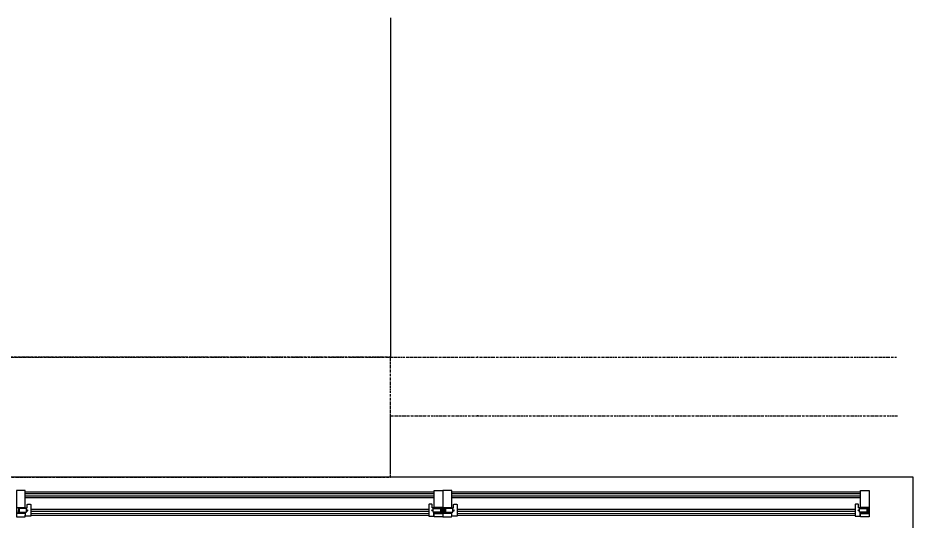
# Model space of a CAD drawing. Header units: inches. Extents: x 19839 to 37459, y -6108 to 838.
# Drawn here: x 37017.3 to 37323.6, y -973.1 to -801.1 of the extents above; entities that cross this region are included whole.
import ezdxf

# ---------------------------------------------------------------- set-up
doc = ezdxf.new("R2010")
doc.units = ezdxf.units.IN
doc.header["$MEASUREMENT"] = 0
doc.linetypes.add('DIVIDE2', pattern=[15.875, 6.35, -3.175, 0, -3.175, 0, -3.175])
for name, color, linetype in [('01_Existing Wall Hatch', 251, 'Continuous'), ('ALUMINIUM-ATA', 152, 'Continuous'), ('AVM-CEVRE-EGIM0.15', 11, 'Continuous'), ('AVM-CEVRE-GOR-KALDIRIM0.3', 112, 'DIVIDE2'), ('AVM-CEVRE-GOR-PARAPET0.3', 163, 'Continuous'), ('AVM100_02_KAPEN-CAM-GORUNUS', 253, 'Continuous'), ('ELE-5-ATA', 57, 'Continuous'), ('GLASS-ATA', 140, 'Continuous')]:
    doc.layers.add(name, color=color, linetype=linetype)

# ---------------------------------------------------------------- blocks, each defined once
blk = doc.blocks.new('zemin 2')
at = {"layer": 'AVM-CEVRE-EGIM0.15', "color": 0, "linetype": 'Continuous'}
blk.add_line((22990.89, 4729.75, 0), (22990.89, 4613.75), dxfattribs=at)
at = {"layer": 'AVM-CEVRE-GOR-KALDIRIM0.3', "color": 0, "ltscale": 0.05}
for p, q in [((20230.89, 4613.75), (23164.07, 4613.75)), ((22990.89, 4593.75), (23164.5, 4593.75))]:
    blk.add_line(p, q, dxfattribs=at)
blk.add_lwpolyline([(22016.89, 4572.75), (22990.89, 4572.75), (22990.89, 4613.75), (22016.89, 4613.75)], close=True, dxfattribs=at)
for radius, start in [(300, 89.9302), (280, 89.9252)]:
    blk.add_arc((23020.52, 4313.75), radius, start, 90, dxfattribs=at)
at = {"layer": 'AVM-CEVRE-GOR-PARAPET0.3', "color": 0}
blk.add_line((22990.89, 4573.75), (22990.89, 4593.75), dxfattribs=at)
at = {"layer": 'AVM100_02_KAPEN-CAM-GORUNUS', "color": 0}
blk.add_lwpolyline([(22571.71, 2923.75), (23169.71, 2923.75), (23169.71, 4572.75), (22016.89, 4572.75)], dxfattribs=at)

msp = doc.modelspace()

# ---------------------------------------------------------------- linework, layer by layer
at = {"layer": 'ALUMINIUM-ATA', "extrusion": (-6.2595e-05, -0.019068, 0.999818)}
for p, q in [((37162.24, -968.91, -0.08), (37162.24, -970.05, -0.1)), ((37162.44, -968.88, -0.08), (37162.27, -968.88, -0.08)), ((37162.27, -970.08, -0.1), (37162.44, -970.08, -0.1)), ((37162.44, -968.46, -0.07), (37162.44, -968.88, -0.08)), ((37162.44, -970.08, -0.1), (37162.44, -970.48, -0.11)), ((37308.11, -968.91, -0.02), (37308.11, -970.05, -0.05)), ((37308.31, -968.88, -0.02), (37308.14, -968.88, -0.02)), ((37308.14, -970.08, -0.05), (37308.31, -970.08, -0.05)), ((37308.31, -968.46, -0.02), (37308.31, -968.88, -0.02)), ((37308.31, -970.08, -0.05), (37308.31, -970.48, -0.05))]:
    msp.add_line(p, q, dxfattribs=at)
at = {"layer": 'ALUMINIUM-ATA', "extrusion": (6.2595e-05, -0.019068, 0.999818)}
for p, q in [((37162.94, -968.46, -0.03), (37162.94, -968.88, -0.04)), ((37162.94, -968.88, -0.04), (37163.11, -968.88, -0.04)), ((37163.11, -970.08, -0.06), (37162.94, -970.08, -0.06)), ((37162.94, -970.08, -0.06), (37162.94, -970.48, -0.07)), ((37163.14, -968.91, -0.04), (37163.14, -970.05, -0.06))]:
    msp.add_line(p, q, dxfattribs=at)
for points, elevation in [([(37013.68, -1089.77), (37016.4, -1089.78, 0.414214), (37016.43, -1089.75), (37016.45, -1083.93, 0.414214), (37016.42, -1083.9), (37013.48, -1083.89, 0.414214), (37013.45, -1083.92), (37013.42, -1092.86, 0.414214), (37013.45, -1092.89), (37016.39, -1092.9, 0.414214), (37016.42, -1092.87), (37016.43, -1091.83, 0.414214), (37016.4, -1091.8), (37013.68, -1091.79)], 20.79), ([(37159.56, -1090.25), (37162.28, -1090.26, 0.414214), (37162.31, -1090.23), (37162.33, -1084.41, 0.414214), (37162.3, -1084.38), (37159.36, -1084.37, 0.414214), (37159.33, -1084.4), (37159.3, -1093.34, 0.414214), (37159.33, -1093.37), (37162.27, -1093.38, 0.414214), (37162.3, -1093.35), (37162.3, -1092.31, 0.414214), (37162.27, -1092.28), (37159.55, -1092.27)], 20.76)]:
    msp.add_lwpolyline(points, format="xyb", dxfattribs=dict(at, elevation=elevation))
at = {"layer": 'ALUMINIUM-ATA', "extrusion": (-6.2595e-05, -0.019068, 0.999818)}
for points, elevation in [([(37165.42, -846.31), (37162.7, -846.32, -0.414214), (37162.66, -846.29), (37162.65, -840.47, -0.414214), (37162.68, -840.44), (37165.62, -840.43, -0.414214), (37165.65, -840.46), (37165.68, -849.4, -0.414214), (37165.65, -849.43), (37162.71, -849.44, -0.414214), (37162.68, -849.41), (37162.67, -848.37, -0.414214), (37162.7, -848.34), (37165.42, -848.33)], 16.07), ([(37311.29, -845.83), (37308.57, -845.84, -0.414214), (37308.54, -845.81), (37308.52, -839.99, -0.414214), (37308.55, -839.96), (37311.49, -839.95, -0.414214), (37311.52, -839.98), (37311.55, -848.92, -0.414214), (37311.52, -848.95), (37308.58, -848.96, -0.414214), (37308.55, -848.93), (37308.55, -847.89, -0.414214), (37308.58, -847.86), (37311.3, -847.85)], 16.12)]:
    msp.add_lwpolyline(points, format="xyb", dxfattribs=dict(at, elevation=elevation))
at = {"layer": 'ALUMINIUM-ATA', "extrusion": (6.2595e-05, -0.019068, 0.999818)}
for points, elevation in [([(37013.97, -1091.63, -0.414214), (37013.89, -1091.55), (37013.89, -1091.5, -0.414214), (37013.97, -1091.43), (37014.07, -1091.43, 0.414214), (37014.14, -1091.35), (37014.15, -1090.1, 0.414214), (37014.07, -1090.03), (37013.97, -1090.03, -0.414214), (37013.9, -1089.95, -0.414214), (37013.97, -1089.88), (37017.02, -1089.89, 0.414214), (37017.1, -1089.81), (37017.1, -1088.84, -0.414214), (37017.3, -1088.64), (37018.1, -1088.64, -0.414214), (37018.3, -1088.84), (37018.29, -1092.7, -0.414214), (37018.21, -1092.77), (37018.04, -1092.77), (37016.56, -1092.77, -0.414214), (37016.49, -1092.69), (37016.49, -1091.63)], 20.84), ([(37159.84, -1092.11, -0.414214), (37159.77, -1092.03), (37159.77, -1091.98, -0.414214), (37159.84, -1091.91), (37159.94, -1091.91, 0.414214), (37160.02, -1091.83), (37160.02, -1090.58, 0.414214), (37159.95, -1090.51), (37159.85, -1090.51, -0.414214), (37159.77, -1090.43, -0.414214), (37159.85, -1090.36), (37162.9, -1090.37, 0.414214), (37162.97, -1090.29), (37162.97, -1089.32, -0.414214), (37163.17, -1089.12), (37163.97, -1089.12, -0.414214), (37164.17, -1089.32), (37164.16, -1093.18, -0.414214), (37164.09, -1093.25), (37163.91, -1093.25), (37162.44, -1093.25, -0.414214), (37162.36, -1093.17), (37162.36, -1092.12)], 20.88), ([(37017.14, -1090.59, 1), (37017.14, -1090.89, 1)], 20.84), ([(37163.02, -1091.07, 1), (37163.02, -1091.37, 1)], 20.88)]:
    msp.add_lwpolyline(points, format="xyb", close=True, dxfattribs=dict(at, elevation=elevation))
at = {"layer": 'ALUMINIUM-ATA', "extrusion": (-6.2595e-05, -0.019068, 0.999818)}
for points, elevation in [([(37165.13, -848.16, 0.414214), (37165.21, -848.09), (37165.21, -848.04, 0.414214), (37165.13, -847.96), (37165.03, -847.96, -0.414214), (37164.96, -847.89), (37164.95, -846.64, -0.414214), (37165.03, -846.56), (37165.13, -846.56, 0.414214), (37165.2, -846.49, 0.414214), (37165.13, -846.41), (37162.08, -846.42, -0.414214), (37162, -846.35), (37162, -845.37, 0.414214), (37161.8, -845.17), (37161, -845.17, 0.414214), (37160.8, -845.38), (37160.81, -849.23, 0.414214), (37160.89, -849.3), (37161.06, -849.3), (37162.54, -849.3, 0.414214), (37162.61, -849.22), (37162.61, -848.17)], 16.19), ([(37311.01, -847.68, 0.414214), (37311.08, -847.61), (37311.08, -847.56, 0.414214), (37311.01, -847.48), (37310.91, -847.48, -0.414214), (37310.83, -847.41), (37310.83, -846.16, -0.414214), (37310.9, -846.08), (37311, -846.08, 0.414214), (37311.08, -846.01, 0.414214), (37311, -845.93), (37307.95, -845.94, -0.414214), (37307.88, -845.87), (37307.87, -844.89, 0.414214), (37307.67, -844.69), (37306.87, -844.7, 0.414214), (37306.67, -844.9), (37306.68, -848.75, 0.414214), (37306.76, -848.83), (37306.93, -848.83), (37308.41, -848.82, 0.414214), (37308.48, -848.75), (37308.48, -847.69)], 16.22), ([(37161.95, -847.12, -1), (37161.95, -847.42, -1)], 16.19), ([(37307.83, -846.64, -1), (37307.83, -846.94, -1)], 16.22)]:
    msp.add_lwpolyline(points, format="xyb", close=True, dxfattribs=dict(at, elevation=elevation))
at = {"layer": 'ALUMINIUM-ATA', "extrusion": (6.2595e-05, -0.019068, 0.999818)}
for points, elevation in [([(37014.3, -1090.08), (37014.29, -1091.38), (37016.79, -1091.39), (37016.8, -1090.09)], 20.84), ([(37160.17, -1090.56), (37160.17, -1091.86), (37162.67, -1091.87), (37162.67, -1090.57)], 20.88)]:
    msp.add_lwpolyline(points, close=True, dxfattribs=dict(at, elevation=elevation))
at = {"layer": 'ALUMINIUM-ATA', "extrusion": (-6.2595e-05, -0.019068, 0.999818)}
for points, elevation in [([(37164.8, -846.61), (37164.81, -847.91), (37162.31, -847.92), (37162.3, -846.62)], 16.19), ([(37310.68, -846.13), (37310.68, -847.43), (37308.18, -847.44), (37308.18, -846.14)], 16.22)]:
    msp.add_lwpolyline(points, close=True, dxfattribs=dict(at, elevation=elevation))
for centre, start, end in [((37165.25, -846.76, 16.07), 90.1881, 180.1881), ((37165.25, -847.9, 16.07), 180.1881, 270.1881), ((37311.12, -846.28, 16.12), 90.1881, 180.1881), ((37311.12, -847.42, 16.12), 180.1881, 270.1881)]:
    msp.add_arc(centre, 0.03, start, end, dxfattribs=at)
at = {"layer": 'ALUMINIUM-ATA', "extrusion": (6.2595e-05, -0.019068, 0.999818)}
for centre, start, end in [((37159.73, -1090.7, 20.76), 359.8119, 89.8119), ((37159.72, -1091.84, 20.76), 269.8119, 359.8119)]:
    msp.add_arc(centre, 0.03, start, end, dxfattribs=at)
at = {"layer": 'ELE-5-ATA', "extrusion": (2.05572e-05, -4.70278e-07, 1)}
for p, q in [((37019.8, -963.07, 0.1), (37159.68, -963.07, 0.02)), ((37165.67, -963.07, 0.06), (37305.55, -963.07, 0.08)), ((37019.8, -965.07, 0.1), (37159.68, -965.07, 0.02)), ((37165.68, -965.07, 0.06), (37305.56, -965.07, 0.08))]:
    msp.add_line(p, q, dxfattribs=at)
at = {"layer": 'ELE-5-ATA', "extrusion": (-2.05555e-05, -5.41819e-07, 1)}
for p, q in [((37021.67, -969.04, 0.1), (37157.83, -969.04, 0.02)), ((37167.55, -969.04, 0.06), (37303.7, -969.04, 0.08)), ((37021.68, -971.03, 0.1), (37157.83, -971.04, 0.02)), ((37167.55, -971.03, 0.06), (37303.7, -971.04, 0.08))]:
    msp.add_line(p, q, dxfattribs=at)
at = {"layer": 'GLASS-ATA', "extrusion": (2.05572e-05, -4.70278e-07, 1)}
for p, q in [((37019.8, -963.67, 0.1), (37159.68, -963.67, 0.02)), ((37019.8, -964.47, 0.1), (37159.68, -964.47, 0.02)), ((37165.67, -963.67, 0.06), (37305.56, -963.67, 0.08)), ((37165.67, -964.47, 0.06), (37305.56, -964.47, 0.08))]:
    msp.add_line(p, q, dxfattribs=at)
at = {"layer": 'GLASS-ATA', "extrusion": (-2.05555e-05, -5.41819e-07, 1)}
for p, q in [((37021.67, -969.64, 0.1), (37157.83, -969.64, 0.02)), ((37021.67, -970.43, 0.1), (37157.83, -970.44, 0.02)), ((37167.55, -969.64, 0.06), (37303.7, -969.64, 0.08)), ((37167.55, -970.43, 0.06), (37303.7, -970.44, 0.08))]:
    msp.add_line(p, q, dxfattribs=at)

# ---------------------------------------------------------------- block references
at = {"layer": '01_Existing Wall Hatch'}
msp.add_blockref('zemin 2', (14153.85, -5530.83), dxfattribs=at)

doc.saveas('drawing.dxf')
